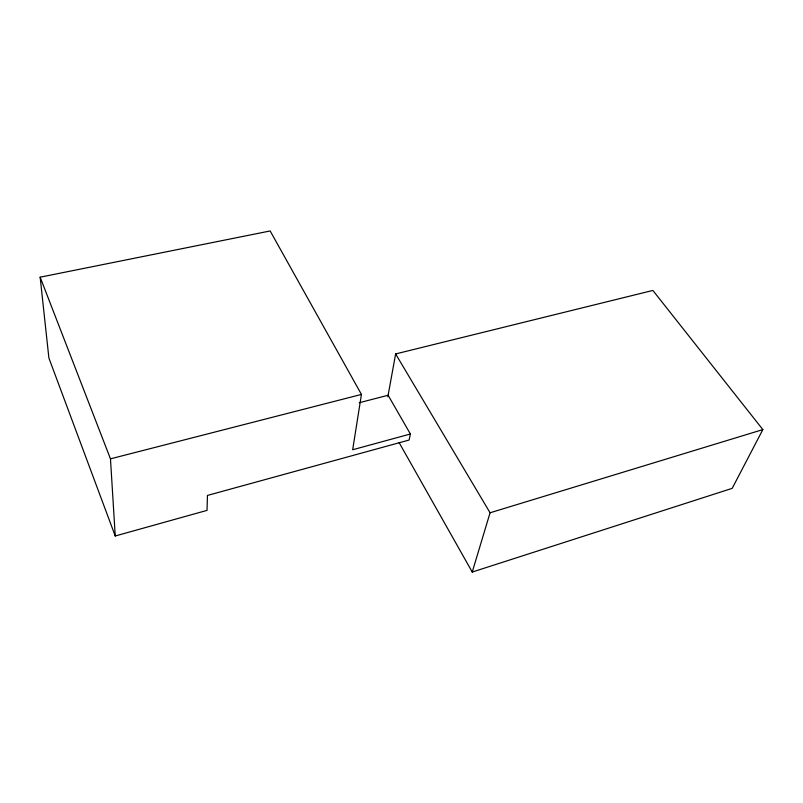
<?xml version="1.0" encoding="UTF-8"?>
<svg xmlns="http://www.w3.org/2000/svg" width="803" height="803" viewBox="0 0 803 803"><rect width="100%" height="100%" fill="white"/><g stroke="black" fill="none" stroke-linecap="round" stroke-linejoin="round"><path stroke-width="1.2" d="M410.383 434.001L409.118 440.034L207.445 495.431L207.033 510.377L115.241 535.992L48.893 358.018L40.15 277.186L270.149 230.953L361.44 394.424L352.668 449.75L410.383 434.001L388.11 395.257L359.152 402.755M387.839 396.762L395.628 353.942L652.859 290.435L762.85 429.595L732.195 488.344L472.244 572.047L399.041 442.473M472.244 572.047L490.071 512.776L395.628 353.942M490.071 512.776L762.85 429.595M115.241 535.992L110.473 458.844L361.44 394.424M40.15 277.186L110.473 458.844"/></g></svg>
